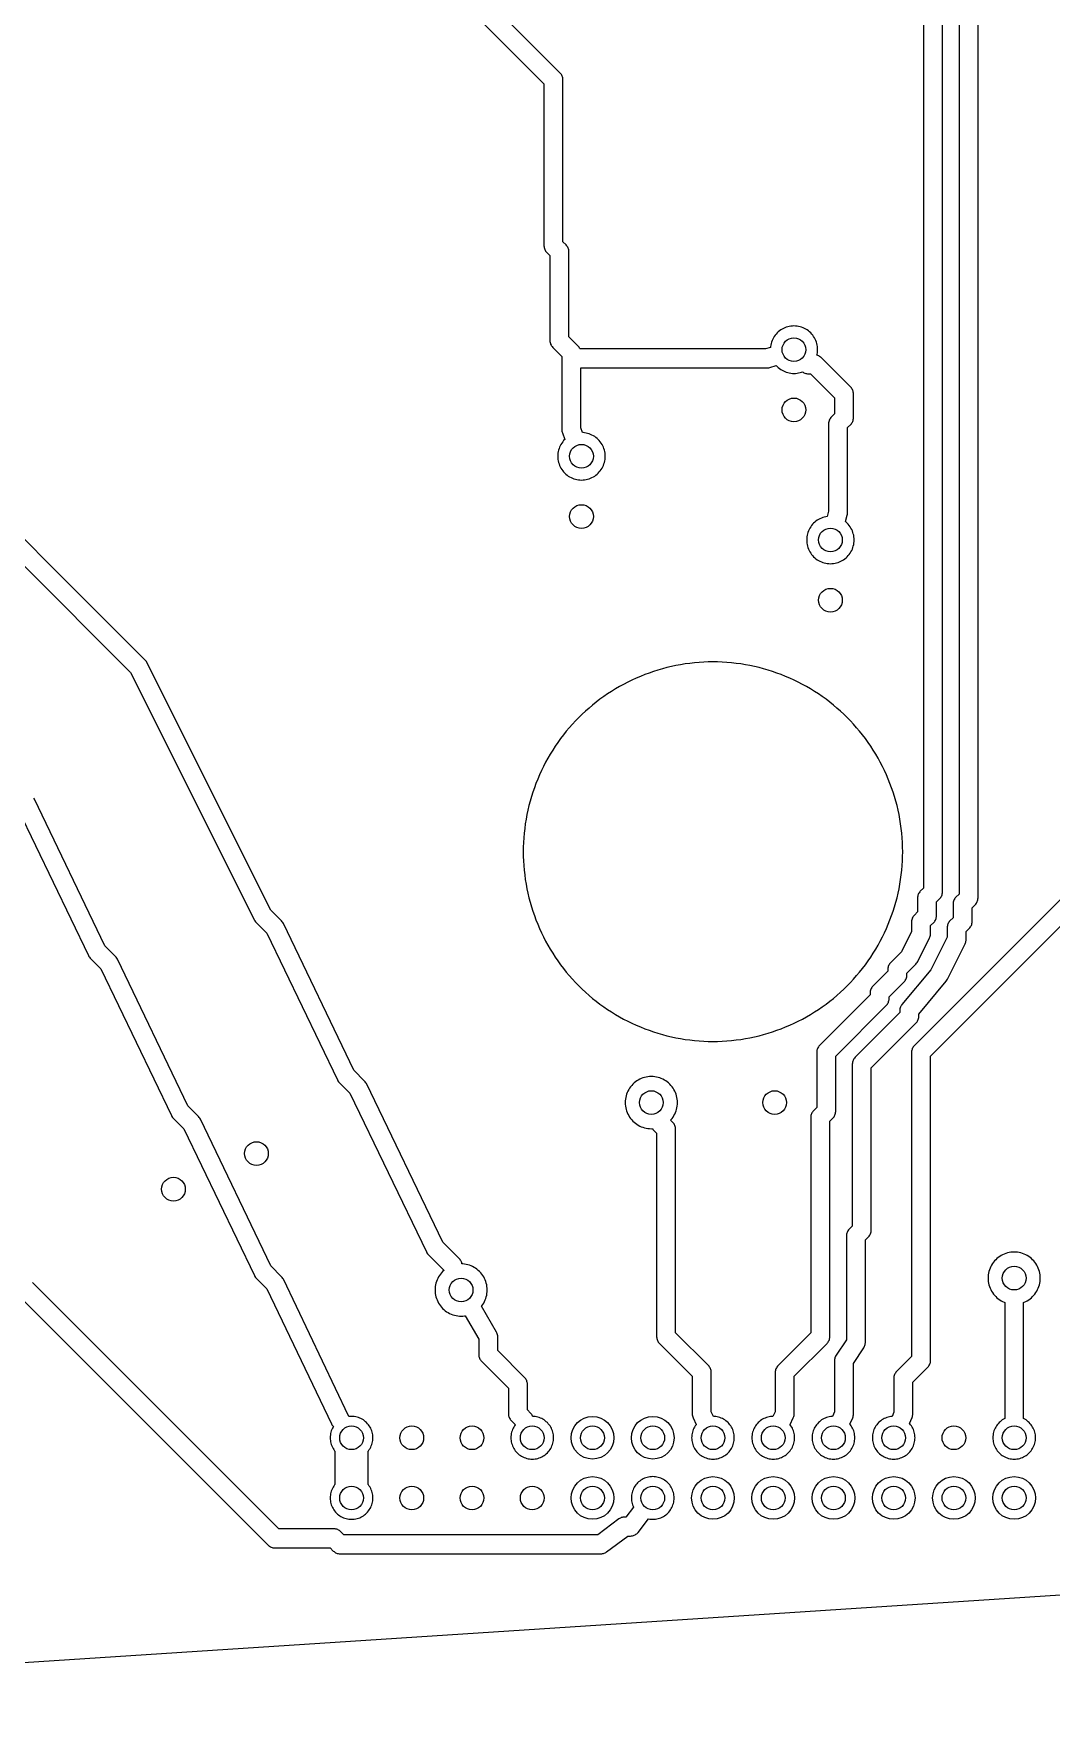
# Model space of a CAD drawing. Header units: millimetres. Extents: x 5 to 148, y 5 to 125.
# Drawn here: x 47.9 to 90.8, y 5 to 76.4 of the extents above; entities that cross this region are included whole.
import ezdxf

# ---------------------------------------------------------------- set-up
doc = ezdxf.new("R2010")
doc.units = ezdxf.units.MM
for name, color, linetype in [('1_ISOLATE_0.4mm_PROFILE_OUTSIDE_0.12deep', 1, 'Continuous'), ('2_DRILL_1.0mm', 3, 'Continuous'), ('4_CUTOUTS_PROFILE_INSIDE_THRU', 4, 'Continuous'), ('5_OUTLINE_PROFILE_OUTSIDE_THRU', 2, 'Continuous')]:
    doc.layers.add(name, color=color, linetype=linetype)

msp = doc.modelspace()

# ---------------------------------------------------------------- linework, layer by layer
at = {"layer": '1_ISOLATE_0.4mm_PROFILE_OUTSIDE_0.12deep'}
for points in [[(61.2672, 82.4672), (69.4, 74.3343), (69.4, 67.5), (69.4019, 67.4608), (69.4077, 67.422), (69.4172, 67.3839), (69.4304, 67.3469), (69.4472, 67.3114), (69.4674, 67.2778), (69.4908, 67.2462), (69.5172, 67.2172), (69.65, 67.0843), (69.65, 63.5), (69.6519, 63.4608), (69.6577, 63.422), (69.6672, 63.3839), (69.6804, 63.3469), (69.6972, 63.3114), (69.7174, 63.2778), (69.7408, 63.2462), (69.7672, 63.2172), (70.15, 62.8343), (70.15, 59.75), (70.1517, 59.7135), (70.1567, 59.6773), (70.1649, 59.6417), (70.1764, 59.607), (70.2799, 59.3367), (70.2739, 59.3311), (70.2292, 59.2833), (70.1876, 59.2328), (70.1495, 59.1796), (70.115, 59.124), (70.0841, 59.0663), (70.0571, 59.0067), (70.0341, 58.9454), (70.0151, 58.8828), (70.0002, 58.8191), (69.9896, 58.7545), (69.9831, 58.6894), (69.981, 58.624), (69.9831, 58.5586), (69.9896, 58.4935), (70.0002, 58.4289), (70.0151, 58.3652), (70.0341, 58.3026), (70.0571, 58.2413), (70.0841, 58.1817), (70.115, 58.124), (70.1495, 58.0684), (70.1876, 58.0152), (70.2292, 57.9647), (70.2739, 57.9169), (70.3217, 57.8722), (70.3722, 57.8306), (70.4254, 57.7925), (70.481, 57.758), (70.5387, 57.7271), (70.5983, 57.7001), (70.6596, 57.6771), (70.7222, 57.6581), (70.7859, 57.6432), (70.8505, 57.6326), (70.9156, 57.6261), (70.981, 57.624), (71.0464, 57.6261), (71.1115, 57.6326), (71.1761, 57.6432), (71.2398, 57.6581), (71.3024, 57.6771), (71.3637, 57.7001), (71.4233, 57.7271), (71.481, 57.758), (71.5366, 57.7925), (71.5898, 57.8306), (71.6403, 57.8722), (71.6881, 57.9169), (71.7328, 57.9647), (71.7744, 58.0152), (71.8125, 58.0684), (71.847, 58.124), (71.8779, 58.1817), (71.9049, 58.2413), (71.9279, 58.3026), (71.9469, 58.3652), (71.9618, 58.4289), (71.9724, 58.4935), (71.9789, 58.5586), (71.981, 58.624), (71.9789, 58.6894), (71.9724, 58.7545), (71.9618, 58.8191), (71.9469, 58.8828), (71.9279, 58.9454), (71.9049, 59.0067), (71.8779, 59.0663), (71.847, 59.124), (71.8125, 59.1796), (71.7744, 59.2328), (71.7328, 59.2833), (71.6881, 59.3311), (71.6403, 59.3758), (71.5898, 59.4174), (71.5366, 59.4555), (71.481, 59.49), (71.4233, 59.5209), (71.3637, 59.5479), (71.3024, 59.5709), (71.2398, 59.5899), (71.1761, 59.6048), (71.1115, 59.6154), (71.0464, 59.6219), (71.0271, 59.6225), (70.95, 59.8239), (70.95, 62.35), (78.8, 62.35), (78.8416, 62.3522), (78.8827, 62.3586), (78.923, 62.3694), (79.19, 62.4556), (79.2319, 62.4109), (79.2797, 62.3662), (79.3302, 62.3246), (79.3834, 62.2865), (79.439, 62.252), (79.4967, 62.2211), (79.5563, 62.1941), (79.6176, 62.1711), (79.6802, 62.1521), (79.7439, 62.1372), (79.8085, 62.1266), (79.8736, 62.1201), (79.939, 62.118), (80.0044, 62.1201), (80.0695, 62.1266), (80.1341, 62.1372), (80.1978, 62.1521), (80.2604, 62.1711), (80.3018, 62.1866), (80.3278, 62.1674), (80.3614, 62.1472), (80.3969, 62.1304), (80.4339, 62.1172), (80.472, 62.1077), (80.5108, 62.1019), (80.55, 62.1), (80.6343, 62.1), (81.65, 61.0843), (81.65, 60.4157), (81.5172, 60.2828), (81.4908, 60.2538), (81.4674, 60.2222), (81.4472, 60.1886), (81.4304, 60.1531), (81.4172, 60.1161), (81.4077, 60.078), (81.4019, 60.0392), (81.4, 60), (81.4, 56.3049), (81.3388, 56.0862), (81.2819, 56.0768), (81.2182, 56.0619), (81.1556, 56.0429), (81.0943, 56.0199), (81.0347, 55.9929), (80.977, 55.962), (80.9214, 55.9275), (80.8682, 55.8894), (80.8177, 55.8478), (80.7699, 55.8031), (80.7252, 55.7553), (80.6836, 55.7048), (80.6455, 55.6516), (80.611, 55.596), (80.5801, 55.5383), (80.5531, 55.4787), (80.5301, 55.4174), (80.5111, 55.3548), (80.4962, 55.2911), (80.4856, 55.2265), (80.4791, 55.1614), (80.477, 55.096), (80.4791, 55.0306), (80.4856, 54.9655), (80.4962, 54.9009), (80.5111, 54.8372), (80.5301, 54.7746), (80.5531, 54.7133), (80.5801, 54.6537), (80.611, 54.596), (80.6455, 54.5404), (80.6836, 54.4872), (80.7252, 54.4367), (80.7699, 54.3889), (80.8177, 54.3442), (80.8682, 54.3026), (80.9214, 54.2645), (80.977, 54.23), (81.0347, 54.1991), (81.0943, 54.1721), (81.1556, 54.1491), (81.2182, 54.1301), (81.2819, 54.1152), (81.3465, 54.1046), (81.4116, 54.0981), (81.477, 54.096), (81.5424, 54.0981), (81.6075, 54.1046), (81.6721, 54.1152), (81.7358, 54.1301), (81.7984, 54.1491), (81.8597, 54.1721), (81.9193, 54.1991), (81.977, 54.23), (82.0326, 54.2645), (82.0858, 54.3026), (82.1363, 54.3442), (82.1841, 54.3889), (82.2288, 54.4367), (82.2704, 54.4872), (82.3085, 54.5404), (82.343, 54.596), (82.3739, 54.6537), (82.4009, 54.7133), (82.4239, 54.7746), (82.4429, 54.8372), (82.4578, 54.9009), (82.4684, 54.9655), (82.4749, 55.0306), (82.477, 55.096), (82.4749, 55.1614), (82.4684, 55.2265), (82.4578, 55.2911), (82.4429, 55.3548), (82.4239, 55.4174), (82.4009, 55.4787), (82.3739, 55.5383), (82.343, 55.596), (82.3085, 55.6516), (82.2704, 55.7048), (82.2288, 55.7553), (82.1841, 55.8031), (82.1363, 55.8478), (82.1091, 55.8702), (82.1852, 56.1422), (82.1934, 56.1776), (82.1983, 56.2137), (82.2, 56.25), (82.2, 59.8343), (82.3328, 59.9672), (82.3592, 59.9962), (82.3826, 60.0278), (82.4028, 60.0614), (82.4196, 60.0969), (82.4328, 60.1339), (82.4423, 60.172), (82.4481, 60.2108), (82.45, 60.25), (82.45, 61.25), (82.4481, 61.2892), (82.4423, 61.328), (82.4328, 61.3661), (82.4196, 61.4031), (82.4028, 61.4386), (82.3826, 61.4722), (82.3592, 61.5038), (82.3328, 61.5328), (81.0828, 62.7828), (81.0538, 62.8092), (81.0222, 62.8326), (80.9886, 62.8528), (80.9531, 62.8696), (80.9161, 62.8828), (80.9107, 62.8841), (80.9198, 62.9229), (80.9304, 62.9875), (80.9369, 63.0526), (80.939, 63.118), (80.9369, 63.1834), (80.9304, 63.2485), (80.9198, 63.3131), (80.9049, 63.3768), (80.8859, 63.4394), (80.8629, 63.5007), (80.8359, 63.5603), (80.805, 63.618), (80.7705, 63.6736), (80.7324, 63.7268), (80.6908, 63.7773), (80.6461, 63.8251), (80.5983, 63.8698), (80.5478, 63.9114), (80.4946, 63.9495), (80.439, 63.984), (80.3813, 64.0149), (80.3217, 64.0419), (80.2604, 64.0649), (80.1978, 64.0839), (80.1341, 64.0988), (80.0695, 64.1094), (80.0044, 64.1159), (79.939, 64.118), (79.8736, 64.1159), (79.8085, 64.1094), (79.7439, 64.0988), (79.6802, 64.0839), (79.6176, 64.0649), (79.5563, 64.0419), (79.4967, 64.0149), (79.439, 63.984), (79.3834, 63.9495), (79.3302, 63.9114), (79.2797, 63.8698), (79.2319, 63.8251), (79.1872, 63.7773), (79.1456, 63.7268), (79.1075, 63.6736), (79.073, 63.618), (79.0421, 63.5603), (79.0151, 63.5007), (78.9921, 63.4394), (78.9731, 63.3768), (78.9582, 63.3131), (78.9476, 63.2485), (78.9445, 63.217), (78.737, 63.15), (70.9207, 63.15), (70.9196, 63.1531), (70.9028, 63.1886), (70.8826, 63.2222), (70.8592, 63.2538), (70.8328, 63.2828), (70.45, 63.6657), (70.45, 67.25), (70.4481, 67.2892), (70.4423, 67.328), (70.4328, 67.3661), (70.4196, 67.4031), (70.4028, 67.4386), (70.3826, 67.4722), (70.3592, 67.5038), (70.3328, 67.5328), (70.2, 67.6657), (70.2, 74.5), (70.1981, 74.5392), (70.1923, 74.578), (70.1828, 74.6161), (70.1696, 74.6531), (70.1528, 74.6886), (70.1326, 74.7222), (70.1092, 74.7538), (70.0828, 74.7828), (61.8787, 82.9869)], [(85.4, 78.25), (85.4, 40.4157), (85.2672, 40.2828), (85.2408, 40.2538), (85.2174, 40.2222), (85.1972, 40.1886), (85.1804, 40.1531), (85.1672, 40.1161), (85.1577, 40.078), (85.1519, 40.0392), (85.15, 40), (85.15, 39.4157), (85.0172, 39.2828), (84.9908, 39.2538), (84.9674, 39.2222), (84.9472, 39.1886), (84.9304, 39.1531), (84.9172, 39.1161), (84.9077, 39.078), (84.9019, 39.0392), (84.9, 39), (84.9, 38.5944), (84.4713, 37.7369), (84.0172, 37.2828), (83.9908, 37.2538), (83.9674, 37.2222), (83.9472, 37.1886), (83.9304, 37.1531), (83.9172, 37.1161), (83.9077, 37.078), (83.9019, 37.0392), (83.9, 37), (83.9, 36.9157), (83.2672, 36.2828), (83.2408, 36.2538), (83.2174, 36.2222), (83.1972, 36.1886), (83.1804, 36.1531), (83.1672, 36.1161), (83.1577, 36.078), (83.1519, 36.0392), (83.15, 36), (83.15, 35.9157), (81.0172, 33.7828), (80.9908, 33.7538), (80.9674, 33.7222), (80.9472, 33.6886), (80.9304, 33.6531), (80.9172, 33.6161), (80.9077, 33.578), (80.9019, 33.5392), (80.9, 33.5), (80.9, 31.1657), (80.7672, 31.0328), (80.7408, 31.0038), (80.7174, 30.9722), (80.6972, 30.9386), (80.6804, 30.9031), (80.6672, 30.8661), (80.6577, 30.828), (80.6519, 30.7892), (80.65, 30.75), (80.65, 21.6657), (79.2672, 20.2828), (79.2408, 20.2538), (79.2174, 20.2222), (79.1972, 20.1886), (79.1804, 20.1531), (79.1672, 20.1161), (79.1577, 20.078), (79.1519, 20.0392), (79.15, 20), (79.15, 18.3413), (79.0543, 18.1427), (79.0061, 18.1411), (78.9475, 18.1353), (78.8894, 18.1257), (78.8321, 18.1123), (78.7757, 18.0952), (78.7206, 18.0745), (78.6669, 18.0502), (78.615, 18.0224), (78.565, 17.9913), (78.5171, 17.957), (78.4716, 17.9197), (78.4286, 17.8794), (78.3883, 17.8364), (78.351, 17.7909), (78.3167, 17.743), (78.2856, 17.693), (78.2578, 17.6411), (78.2335, 17.5874), (78.2128, 17.5323), (78.1957, 17.4759), (78.1823, 17.4186), (78.1727, 17.3605), (78.1669, 17.3019), (78.165, 17.243), (78.1669, 17.1841), (78.1727, 17.1255), (78.1823, 17.0674), (78.1957, 17.0101), (78.2128, 16.9537), (78.2335, 16.8986), (78.2578, 16.8449), (78.2856, 16.793), (78.3167, 16.743), (78.351, 16.6951), (78.3883, 16.6496), (78.4286, 16.6066), (78.4716, 16.5663), (78.5171, 16.529), (78.565, 16.4947), (78.615, 16.4636), (78.6669, 16.4358), (78.7206, 16.4115), (78.7757, 16.3908), (78.8321, 16.3737), (78.8894, 16.3603), (78.9475, 16.3507), (79.0061, 16.3449), (79.065, 16.343), (79.1239, 16.3449), (79.1825, 16.3507), (79.2406, 16.3603), (79.2979, 16.3737), (79.3543, 16.3908), (79.4094, 16.4115), (79.4631, 16.4358), (79.515, 16.4636), (79.565, 16.4947), (79.6129, 16.529), (79.6584, 16.5663), (79.7014, 16.6066), (79.7417, 16.6496), (79.779, 16.6951), (79.8133, 16.743), (79.8444, 16.793), (79.8722, 16.8449), (79.8965, 16.8986), (79.9172, 16.9537), (79.9343, 17.0101), (79.9477, 17.0674), (79.9573, 17.1255), (79.9631, 17.1841), (79.965, 17.243), (79.9631, 17.3019), (79.9573, 17.3605), (79.9477, 17.4186), (79.9343, 17.4759), (79.9172, 17.5323), (79.8965, 17.5874), (79.8722, 17.6411), (79.8444, 17.693), (79.8133, 17.743), (79.779, 17.7909), (79.7751, 17.7956), (79.9104, 18.0764), (79.9245, 18.1094), (79.9356, 18.1436), (79.9436, 18.1786), (79.9484, 18.2141), (79.95, 18.25), (79.95, 19.8343), (81.3328, 21.2172), (81.3592, 21.2462), (81.3826, 21.2778), (81.4028, 21.3114), (81.4196, 21.3469), (81.4328, 21.3839), (81.4423, 21.422), (81.4481, 21.4608), (81.45, 21.5), (81.45, 30.5843), (81.5828, 30.7172), (81.6092, 30.7462), (81.6326, 30.7778), (81.6528, 30.8114), (81.6696, 30.8469), (81.6828, 30.8839), (81.6923, 30.922), (81.6981, 30.9608), (81.7, 31), (81.7, 33.3343), (83.8328, 35.4672), (83.8592, 35.4962), (83.8826, 35.5278), (83.9028, 35.5614), (83.9196, 35.5969), (83.9328, 35.6339), (83.9423, 35.672), (83.9481, 35.7108), (83.95, 35.75), (83.95, 35.8343), (84.5828, 36.4672), (84.6092, 36.4962), (84.6326, 36.5278), (84.6528, 36.5614), (84.6696, 36.5969), (84.6828, 36.6339), (84.6923, 36.672), (84.6981, 36.7108), (84.7, 36.75), (84.7, 36.8343), (85.0828, 37.2172), (85.1115, 37.2491), (85.1366, 37.2838), (85.1578, 37.3211), (85.6578, 38.3211), (85.6728, 38.355), (85.6846, 38.3902), (85.6931, 38.4262), (85.6983, 38.463), (85.7, 38.5), (85.7, 38.8343), (85.8328, 38.9672), (85.8592, 38.9962), (85.8826, 39.0278), (85.9028, 39.0614), (85.9196, 39.0969), (85.9328, 39.1339), (85.9423, 39.172), (85.9481, 39.2108), (85.95, 39.25), (85.95, 39.8343), (86.0828, 39.9672), (86.1092, 39.9962), (86.1326, 40.0278), (86.1528, 40.0614), (86.1696, 40.0969), (86.1828, 40.1339), (86.1923, 40.172), (86.1981, 40.2108), (86.2, 40.25), (86.2, 78.0843)], [(86.9, 77.75), (86.9, 40.1657), (86.7672, 40.0328), (86.7408, 40.0038), (86.7174, 39.9722), (86.6972, 39.9386), (86.6804, 39.9031), (86.6672, 39.8661), (86.6577, 39.828), (86.6519, 39.7892), (86.65, 39.75), (86.65, 39.1657), (86.5172, 39.0328), (86.4908, 39.0038), (86.4674, 38.9722), (86.4472, 38.9386), (86.4304, 38.9031), (86.4172, 38.8661), (86.4077, 38.828), (86.4019, 38.7892), (86.4, 38.75), (86.4, 38.3444), (85.713, 36.9704), (84.4927, 35.5061), (84.4689, 35.4744), (84.4482, 35.4404), (84.4311, 35.4047), (84.4176, 35.3673), (84.4079, 35.3289), (84.402, 35.2896), (84.4, 35.25), (84.4, 35.1657), (82.5172, 33.2828), (82.4908, 33.2538), (82.4674, 33.2222), (82.4472, 33.1886), (82.4304, 33.1531), (82.4172, 33.1161), (82.4077, 33.078), (82.4019, 33.0392), (82.4, 33), (82.4, 26.1657), (82.2672, 26.0328), (82.2408, 26.0038), (82.2174, 25.9722), (82.1972, 25.9386), (82.1804, 25.9031), (82.1672, 25.8661), (82.1577, 25.828), (82.1519, 25.7892), (82.15, 25.75), (82.15, 21.3711), (81.7172, 20.7219), (81.6971, 20.6883), (81.6803, 20.6528), (81.6672, 20.6159), (81.6577, 20.5779), (81.6519, 20.5391), (81.65, 20.5), (81.65, 18.3344), (81.5648, 18.1417), (81.5461, 18.1411), (81.4875, 18.1353), (81.4294, 18.1257), (81.3721, 18.1123), (81.3157, 18.0952), (81.2606, 18.0745), (81.2069, 18.0502), (81.155, 18.0224), (81.105, 17.9913), (81.0571, 17.957), (81.0116, 17.9197), (80.9686, 17.8794), (80.9283, 17.8364), (80.891, 17.7909), (80.8567, 17.743), (80.8256, 17.693), (80.7978, 17.6411), (80.7735, 17.5874), (80.7528, 17.5323), (80.7357, 17.4759), (80.7223, 17.4186), (80.7127, 17.3605), (80.7069, 17.3019), (80.705, 17.243), (80.7069, 17.1841), (80.7127, 17.1255), (80.7223, 17.0674), (80.7357, 17.0101), (80.7528, 16.9537), (80.7735, 16.8986), (80.7978, 16.8449), (80.8256, 16.793), (80.8567, 16.743), (80.891, 16.6951), (80.9283, 16.6496), (80.9686, 16.6066), (81.0116, 16.5663), (81.0571, 16.529), (81.105, 16.4947), (81.155, 16.4636), (81.2069, 16.4358), (81.2606, 16.4115), (81.3157, 16.3908), (81.3721, 16.3737), (81.4294, 16.3603), (81.4875, 16.3507), (81.5461, 16.3449), (81.605, 16.343), (81.6639, 16.3449), (81.7225, 16.3507), (81.7806, 16.3603), (81.8379, 16.3737), (81.8943, 16.3908), (81.9494, 16.4115), (82.0031, 16.4358), (82.055, 16.4636), (82.105, 16.4947), (82.1529, 16.529), (82.1984, 16.5663), (82.2414, 16.6066), (82.2817, 16.6496), (82.319, 16.6951), (82.3533, 16.743), (82.3844, 16.793), (82.4122, 16.8449), (82.4365, 16.8986), (82.4572, 16.9537), (82.4743, 17.0101), (82.4877, 17.0674), (82.4973, 17.1255), (82.5031, 17.1841), (82.505, 17.243), (82.5031, 17.3019), (82.4973, 17.3605), (82.4877, 17.4186), (82.4743, 17.4759), (82.4572, 17.5323), (82.4365, 17.5874), (82.4122, 17.6411), (82.3844, 17.693), (82.3533, 17.743), (82.319, 17.7909), (82.2965, 17.8183), (82.4159, 18.0883), (82.4307, 18.1272), (82.4414, 18.1674), (82.4478, 18.2085), (82.45, 18.25), (82.45, 20.3789), (82.8828, 21.0281), (82.9029, 21.0617), (82.9197, 21.0972), (82.9328, 21.1341), (82.9423, 21.1721), (82.9481, 21.2109), (82.95, 21.25), (82.95, 25.5843), (83.0828, 25.7172), (83.1092, 25.7462), (83.1326, 25.7778), (83.1528, 25.8114), (83.1696, 25.8469), (83.1828, 25.8839), (83.1923, 25.922), (83.1981, 25.9608), (83.2, 26), (83.2, 32.8343), (85.0828, 34.7172), (85.1092, 34.7462), (85.1326, 34.7778), (85.1528, 34.8114), (85.1696, 34.8469), (85.1828, 34.8839), (85.1923, 34.922), (85.1981, 34.9608), (85.2, 35), (85.2, 35.1052), (86.3573, 36.4939), (86.3848, 36.5311), (86.4078, 36.5711), (87.1578, 38.0711), (87.1728, 38.105), (87.1846, 38.1402), (87.1931, 38.1762), (87.1983, 38.213), (87.2, 38.25), (87.2, 38.5843), (87.3328, 38.7172), (87.3592, 38.7462), (87.3826, 38.7778), (87.4028, 38.8114), (87.4196, 38.8469), (87.4328, 38.8839), (87.4423, 38.922), (87.4481, 38.9608), (87.45, 39), (87.45, 39.5843), (87.5828, 39.7172), (87.6092, 39.7462), (87.6326, 39.7778), (87.6528, 39.8114), (87.6696, 39.8469), (87.6828, 39.8839), (87.6923, 39.922), (87.6981, 39.9608), (87.7, 40), (87.7, 77.6167)], [(42.7672, 58.7172), (51.9713, 49.5131), (57.1922, 39.0711), (57.2134, 39.0338), (57.2385, 38.9991), (57.2672, 38.9672), (57.7189, 38.5154), (60.6894, 32.3269), (60.7111, 32.2875), (60.7372, 32.2507), (60.7672, 32.2172), (61.2191, 31.7652), (64.4396, 25.0765), (64.4613, 25.0372), (64.4873, 25.0006), (64.5172, 24.9672), (65.1822, 24.3021), (65.1797, 24.3), (65.1272, 24.2508), (65.078, 24.1983), (65.0323, 24.1426), (64.9904, 24.0841), (64.9524, 24.023), (64.9184, 23.9595), (64.8887, 23.894), (64.8634, 23.8266), (64.8425, 23.7577), (64.8261, 23.6876), (64.8144, 23.6166), (64.8074, 23.5449), (64.805, 23.473), (64.8074, 23.4011), (64.8144, 23.3294), (64.8261, 23.2584), (64.8425, 23.1883), (64.8634, 23.1194), (64.8887, 23.052), (64.9184, 22.9865), (64.9524, 22.923), (64.9904, 22.8619), (65.0323, 22.8034), (65.078, 22.7477), (65.1272, 22.6952), (65.1797, 22.646), (65.2354, 22.6003), (65.2939, 22.5584), (65.355, 22.5204), (65.4185, 22.4864), (65.484, 22.4567), (65.5514, 22.4314), (65.6203, 22.4105), (65.6904, 22.3941), (65.7614, 22.3824), (65.8331, 22.3754), (65.905, 22.373), (65.9769, 22.3754), (66.0486, 22.3824), (66.0731, 22.3865), (66.65, 21.3923), (66.65, 20.75), (66.6519, 20.7108), (66.6577, 20.672), (66.6672, 20.6339), (66.6804, 20.5969), (66.6972, 20.5614), (66.7174, 20.5278), (66.7408, 20.4962), (66.7672, 20.4672), (67.9, 19.3343), (67.9, 18.25), (67.9019, 18.2108), (67.9077, 18.172), (67.9172, 18.1339), (67.9304, 18.0969), (67.9472, 18.0614), (67.9674, 18.0278), (67.9908, 17.9962), (68.0172, 17.9672), (68.1921, 17.7922), (68.191, 17.7909), (68.1567, 17.743), (68.1256, 17.693), (68.0978, 17.6411), (68.0735, 17.5874), (68.0528, 17.5323), (68.0357, 17.4759), (68.0223, 17.4186), (68.0127, 17.3605), (68.0069, 17.3019), (68.005, 17.243), (68.0069, 17.1841), (68.0127, 17.1255), (68.0223, 17.0674), (68.0357, 17.0101), (68.0528, 16.9537), (68.0735, 16.8986), (68.0978, 16.8449), (68.1256, 16.793), (68.1567, 16.743), (68.191, 16.6951), (68.2283, 16.6496), (68.2686, 16.6066), (68.3116, 16.5663), (68.3571, 16.529), (68.405, 16.4947), (68.455, 16.4636), (68.5069, 16.4358), (68.5606, 16.4115), (68.6157, 16.3908), (68.6721, 16.3737), (68.7294, 16.3603), (68.7875, 16.3507), (68.8461, 16.3449), (68.905, 16.343), (68.9639, 16.3449), (69.0225, 16.3507), (69.0806, 16.3603), (69.1379, 16.3737), (69.1943, 16.3908), (69.2494, 16.4115), (69.3031, 16.4358), (69.355, 16.4636), (69.405, 16.4947), (69.4529, 16.529), (69.4984, 16.5663), (69.5414, 16.6066), (69.5817, 16.6496), (69.619, 16.6951), (69.6533, 16.743), (69.6844, 16.793), (69.7122, 16.8449), (69.7365, 16.8986), (69.7572, 16.9537), (69.7743, 17.0101), (69.7877, 17.0674), (69.7973, 17.1255), (69.8031, 17.1841), (69.805, 17.243), (69.8031, 17.3019), (69.7973, 17.3605), (69.7877, 17.4186), (69.7743, 17.4759), (69.7572, 17.5323), (69.7365, 17.5874), (69.7122, 17.6411), (69.6844, 17.693), (69.6533, 17.743), (69.619, 17.7909), (69.5817, 17.8364), (69.5414, 17.8794), (69.4984, 17.9197), (69.4529, 17.957), (69.405, 17.9913), (69.355, 18.0224), (69.3031, 18.0502), (69.2494, 18.0745), (69.1943, 18.0952), (69.1379, 18.1123), (69.0806, 18.1257), (69.0225, 18.1353), (68.9639, 18.1411), (68.9234, 18.1424), (68.9196, 18.1531), (68.9028, 18.1886), (68.8826, 18.2222), (68.8592, 18.2538), (68.8328, 18.2828), (68.7, 18.4157), (68.7, 19.5), (68.6981, 19.5392), (68.6923, 19.578), (68.6828, 19.6161), (68.6696, 19.6531), (68.6528, 19.6886), (68.6326, 19.7222), (68.6092, 19.7538), (68.5828, 19.7828), (67.45, 20.9157), (67.45, 21.5), (67.4478, 21.542), (67.4412, 21.5835), (67.4303, 21.6241), (67.4151, 21.6633), (67.396, 21.7008), (66.765, 22.7879), (66.7777, 22.8034), (66.8196, 22.8619), (66.8576, 22.923), (66.8916, 22.9865), (66.9213, 23.052), (66.9466, 23.1194), (66.9675, 23.1883), (66.9839, 23.2584), (66.9956, 23.3294), (67.0026, 23.4011), (67.005, 23.473), (67.0026, 23.5449), (66.9956, 23.6166), (66.9839, 23.6876), (66.9675, 23.7577), (66.9466, 23.8266), (66.9213, 23.894), (66.8916, 23.9595), (66.8576, 24.023), (66.8196, 24.0841), (66.7777, 24.1426), (66.732, 24.1983), (66.6828, 24.2508), (66.6303, 24.3), (66.5746, 24.3457), (66.5161, 24.3876), (66.455, 24.4256), (66.3915, 24.4596), (66.326, 24.4893), (66.2586, 24.5146), (66.1897, 24.5355), (66.1196, 24.5519), (66.0486, 24.5636), (65.9769, 24.5706), (65.9432, 24.5717), (65.9423, 24.578), (65.9328, 24.6161), (65.9196, 24.6531), (65.9028, 24.6886), (65.8826, 24.7222), (65.8592, 24.7538), (65.8328, 24.7828), (65.1309, 25.4848), (61.9104, 32.1735), (61.8887, 32.2128), (61.8627, 32.2494), (61.8328, 32.2828), (61.3811, 32.7346), (58.4106, 38.9231), (58.3889, 38.9625), (58.3628, 38.9993), (58.3328, 39.0328), (57.8787, 39.4869), (52.6578, 49.9289), (52.6366, 49.9662), (52.6115, 50.0009), (52.5828, 50.0328), (43.45, 59.1657)], [(96.15, 44.9157), (85.0172, 33.7828), (84.9908, 33.7538), (84.9674, 33.7222), (84.9472, 33.6886), (84.9304, 33.6531), (84.9172, 33.6161), (84.9077, 33.578), (84.9019, 33.5392), (84.9, 33.5), (84.9, 20.6657), (84.2672, 20.0328), (84.2408, 20.0038), (84.2174, 19.9722), (84.1972, 19.9386), (84.1804, 19.9031), (84.1672, 19.8661), (84.1577, 19.828), (84.1519, 19.7892), (84.15, 19.75), (84.15, 18.3274), (84.0746, 18.1399), (84.0275, 18.1353), (83.9694, 18.1257), (83.9121, 18.1123), (83.8557, 18.0952), (83.8006, 18.0745), (83.7469, 18.0502), (83.695, 18.0224), (83.645, 17.9913), (83.5971, 17.957), (83.5516, 17.9197), (83.5086, 17.8794), (83.4683, 17.8364), (83.431, 17.7909), (83.3967, 17.743), (83.3656, 17.693), (83.3378, 17.6411), (83.3135, 17.5874), (83.2928, 17.5323), (83.2757, 17.4759), (83.2623, 17.4186), (83.2527, 17.3605), (83.2469, 17.3019), (83.245, 17.243), (83.2469, 17.1841), (83.2527, 17.1255), (83.2623, 17.0674), (83.2757, 17.0101), (83.2928, 16.9537), (83.3135, 16.8986), (83.3378, 16.8449), (83.3656, 16.793), (83.3967, 16.743), (83.431, 16.6951), (83.4683, 16.6496), (83.5086, 16.6066), (83.5516, 16.5663), (83.5971, 16.529), (83.645, 16.4947), (83.695, 16.4636), (83.7469, 16.4358), (83.8006, 16.4115), (83.8557, 16.3908), (83.9121, 16.3737), (83.9694, 16.3603), (84.0275, 16.3507), (84.0861, 16.3449), (84.145, 16.343), (84.2039, 16.3449), (84.2625, 16.3507), (84.3206, 16.3603), (84.3779, 16.3737), (84.4343, 16.3908), (84.4894, 16.4115), (84.5431, 16.4358), (84.595, 16.4636), (84.645, 16.4947), (84.6929, 16.529), (84.7384, 16.5663), (84.7814, 16.6066), (84.8217, 16.6496), (84.859, 16.6951), (84.8933, 16.743), (84.9244, 16.793), (84.9522, 16.8449), (84.9765, 16.8986), (84.9972, 16.9537), (85.0143, 17.0101), (85.0277, 17.0674), (85.0373, 17.1255), (85.0431, 17.1841), (85.045, 17.243), (85.0431, 17.3019), (85.0373, 17.3605), (85.0277, 17.4186), (85.0143, 17.4759), (84.9972, 17.5323), (84.9765, 17.5874), (84.9522, 17.6411), (84.9244, 17.693), (84.8933, 17.743), (84.859, 17.7909), (84.8217, 17.8364), (84.8169, 17.8415), (84.9211, 18.1007), (84.9337, 18.1368), (84.9427, 18.174), (84.9482, 18.2118), (84.95, 18.25), (84.95, 19.5843), (85.5828, 20.2172), (85.6092, 20.2462), (85.6326, 20.2778), (85.6528, 20.3114), (85.6696, 20.3469), (85.6828, 20.3839), (85.6923, 20.422), (85.6981, 20.4608), (85.7, 20.5), (85.7, 33.3343), (96.8328, 44.4672)], [(47.2189, 43.7654), (50.1894, 37.5769), (50.2111, 37.5375), (50.2372, 37.5007), (50.2672, 37.4672), (50.7189, 37.0154), (53.6894, 30.8269), (53.7111, 30.7875), (53.7372, 30.7507), (53.7672, 30.7172), (54.2189, 30.2654), (57.1894, 24.0769), (57.2111, 24.0375), (57.2372, 24.0007), (57.2672, 23.9672), (57.7187, 23.5156), (60.4391, 17.8274), (60.4578, 17.7929), (60.4797, 17.7603), (60.5048, 17.7301), (60.5195, 17.7155), (60.5056, 17.693), (60.4778, 17.6411), (60.4535, 17.5874), (60.4328, 17.5323), (60.4157, 17.4759), (60.4023, 17.4186), (60.3927, 17.3605), (60.3869, 17.3019), (60.385, 17.243), (60.3869, 17.1841), (60.3927, 17.1255), (60.4023, 17.0674), (60.4157, 17.0101), (60.4328, 16.9537), (60.4535, 16.8986), (60.4778, 16.8449), (60.5056, 16.793), (60.5367, 16.743), (60.571, 16.6951), (60.585, 16.678), (60.585, 15.268), (60.571, 15.2509), (60.5367, 15.203), (60.5056, 15.153), (60.4778, 15.1011), (60.4535, 15.0474), (60.4328, 14.9923), (60.4157, 14.9359), (60.4023, 14.8786), (60.3927, 14.8205), (60.3869, 14.7619), (60.385, 14.703), (60.3869, 14.6441), (60.3927, 14.5855), (60.4023, 14.5274), (60.4157, 14.4701), (60.4328, 14.4137), (60.4535, 14.3586), (60.4778, 14.3049), (60.5056, 14.253), (60.5367, 14.203), (60.571, 14.1551), (60.6083, 14.1096), (60.6486, 14.0666), (60.6916, 14.0263), (60.7371, 13.989), (60.785, 13.9547), (60.835, 13.9236), (60.8869, 13.8958), (60.9406, 13.8715), (60.9957, 13.8508), (61.0521, 13.8337), (61.1094, 13.8203), (61.1675, 13.8107), (61.2261, 13.8049), (61.285, 13.803), (61.3439, 13.8049), (61.4025, 13.8107), (61.4606, 13.8203), (61.5179, 13.8337), (61.5743, 13.8508), (61.6294, 13.8715), (61.6831, 13.8958), (61.735, 13.9236), (61.785, 13.9547), (61.8329, 13.989), (61.8784, 14.0263), (61.9214, 14.0666), (61.9617, 14.1096), (61.999, 14.1551), (62.0333, 14.203), (62.0644, 14.253), (62.0922, 14.3049), (62.1165, 14.3586), (62.1372, 14.4137), (62.1543, 14.4701), (62.1677, 14.5274), (62.1773, 14.5855), (62.1831, 14.6441), (62.185, 14.703), (62.1831, 14.7619), (62.1773, 14.8205), (62.1677, 14.8786), (62.1543, 14.9359), (62.1372, 14.9923), (62.1165, 15.0474), (62.0922, 15.1011), (62.0644, 15.153), (62.0333, 15.203), (61.999, 15.2509), (61.985, 15.268), (61.985, 16.678), (61.999, 16.6951), (62.0333, 16.743), (62.0644, 16.793), (62.0922, 16.8449), (62.1165, 16.8986), (62.1372, 16.9537), (62.1543, 17.0101), (62.1677, 17.0674), (62.1773, 17.1255), (62.1831, 17.1841), (62.185, 17.243), (62.1831, 17.3019), (62.1773, 17.3605), (62.1677, 17.4186), (62.1543, 17.4759), (62.1372, 17.5323), (62.1165, 17.5874), (62.0922, 17.6411), (62.0644, 17.693), (62.0333, 17.743), (61.999, 17.7909), (61.9617, 17.8364), (61.9214, 17.8794), (61.8784, 17.9197), (61.8329, 17.957), (61.785, 17.9913), (61.735, 18.0224), (61.6831, 18.0502), (61.6294, 18.0745), (61.5743, 18.0952), (61.5179, 18.1123), (61.4606, 18.1257), (61.4025, 18.1353), (61.3439, 18.1411), (61.285, 18.143), (61.2261, 18.1411), (61.1761, 18.1361), (61.176, 18.1364), (61.1609, 18.1726), (58.4109, 23.9226), (58.3891, 23.9622), (58.363, 23.9991), (58.3328, 24.0328), (57.8811, 24.4846), (54.9106, 30.6731), (54.8889, 30.7125), (54.8628, 30.7493), (54.8328, 30.7828), (54.3811, 31.2346), (51.4106, 37.4231), (51.3889, 37.4625), (51.3628, 37.4993), (51.3328, 37.5328), (50.8811, 37.9846), (47.9106, 44.1731), (47.8889, 44.2125)], [(47.317, 23.1673), (57.7672, 12.7172), (57.7962, 12.6908), (57.8278, 12.6674), (57.8614, 12.6472), (57.8969, 12.6304), (57.9339, 12.6172), (57.972, 12.6077), (58.0108, 12.6019), (58.05, 12.6), (60.3843, 12.6), (60.5172, 12.4672), (60.5462, 12.4408), (60.5778, 12.4174), (60.6114, 12.3972), (60.6469, 12.3804), (60.6839, 12.3672), (60.722, 12.3577), (60.7608, 12.3519), (60.8, 12.35), (71.8, 12.35), (71.8367, 12.3517), (71.8731, 12.3567), (71.9089, 12.3651), (71.9438, 12.3767), (71.9775, 12.3915), (72.0096, 12.4093), (72.04, 12.43), (72.9333, 13.1), (73.05, 13.1), (73.0904, 13.102), (73.1303, 13.1082), (73.1695, 13.1183), (73.2074, 13.1323), (73.2437, 13.15), (73.2781, 13.1714), (73.3101, 13.1961), (73.3394, 13.2239), (73.3658, 13.2545), (73.8061, 13.8211), (73.8094, 13.8203), (73.8675, 13.8107), (73.9261, 13.8049), (73.985, 13.803), (74.0439, 13.8049), (74.1025, 13.8107), (74.1606, 13.8203), (74.2179, 13.8337), (74.2743, 13.8508), (74.3294, 13.8715), (74.3831, 13.8958), (74.435, 13.9236), (74.485, 13.9547), (74.5329, 13.989), (74.5784, 14.0263), (74.6214, 14.0666), (74.6617, 14.1096), (74.699, 14.1551), (74.7333, 14.203), (74.7644, 14.253), (74.7922, 14.3049), (74.8165, 14.3586), (74.8372, 14.4137), (74.8543, 14.4701), (74.8677, 14.5274), (74.8773, 14.5855), (74.8831, 14.6441), (74.885, 14.703), (74.8831, 14.7619), (74.8773, 14.8205), (74.8677, 14.8786), (74.8543, 14.9359), (74.8372, 14.9923), (74.8165, 15.0474), (74.7922, 15.1011), (74.7644, 15.153), (74.7333, 15.203), (74.699, 15.2509), (74.6617, 15.2964), (74.6214, 15.3394), (74.5784, 15.3797), (74.5329, 15.417), (74.485, 15.4513), (74.435, 15.4824), (74.3831, 15.5102), (74.3294, 15.5345), (74.2743, 15.5552), (74.2179, 15.5723), (74.1606, 15.5857), (74.1025, 15.5953), (74.0439, 15.6011), (73.985, 15.603), (73.9261, 15.6011), (73.8675, 15.5953), (73.8094, 15.5857), (73.7521, 15.5723), (73.6957, 15.5552), (73.6406, 15.5345), (73.5869, 15.5102), (73.535, 15.4824), (73.485, 15.4513), (73.4371, 15.417), (73.3916, 15.3797), (73.3486, 15.3394), (73.3083, 15.2964), (73.271, 15.2509), (73.2367, 15.203), (73.2056, 15.153), (73.1778, 15.1011), (73.1535, 15.0474), (73.1328, 14.9923), (73.1157, 14.9359), (73.1023, 14.8786), (73.0927, 14.8205), (73.0869, 14.7619), (73.085, 14.703), (73.0869, 14.6441), (73.0927, 14.5855), (73.1023, 14.5274), (73.1157, 14.4701), (73.1328, 14.4137), (73.1535, 14.3586), (73.1746, 14.3121), (72.8543, 13.9), (72.8, 13.9), (72.7633, 13.8983), (72.7269, 13.8933), (72.6911, 13.8849), (72.6562, 13.8733), (72.6225, 13.8585), (72.5904, 13.8407), (72.56, 13.82), (71.6667, 13.15), (60.9657, 13.15), (60.8328, 13.2828), (60.8038, 13.3092), (60.7722, 13.3326), (60.7386, 13.3528), (60.7031, 13.3696), (60.6661, 13.3828), (60.628, 13.3923), (60.5892, 13.3981), (60.55, 13.4), (58.2157, 13.4), (47.8328, 23.7828)]]:
    msp.add_lwpolyline(points, dxfattribs=at)
for points in [[(75.6269, 17.1841), (75.6327, 17.1255), (75.6423, 17.0674), (75.6557, 17.0101), (75.6728, 16.9537), (75.6935, 16.8986), (75.7178, 16.8449), (75.7456, 16.793), (75.7767, 16.743), (75.811, 16.6951), (75.8483, 16.6496), (75.8886, 16.6066), (75.9316, 16.5663), (75.9771, 16.529), (76.025, 16.4947), (76.075, 16.4636), (76.1269, 16.4358), (76.1806, 16.4115), (76.2357, 16.3908), (76.2921, 16.3737), (76.3494, 16.3603), (76.4075, 16.3507), (76.4661, 16.3449), (76.525, 16.343), (76.5839, 16.3449), (76.6425, 16.3507), (76.7006, 16.3603), (76.7579, 16.3737), (76.8143, 16.3908), (76.8694, 16.4115), (76.9231, 16.4358), (76.975, 16.4636), (77.025, 16.4947), (77.0729, 16.529), (77.1184, 16.5663), (77.1614, 16.6066), (77.2017, 16.6496), (77.239, 16.6951), (77.2733, 16.743), (77.3044, 16.793), (77.3322, 16.8449), (77.3565, 16.8986), (77.3772, 16.9537), (77.3943, 17.0101), (77.4077, 17.0674), (77.4173, 17.1255), (77.4231, 17.1841), (77.425, 17.243), (77.4231, 17.3019), (77.4173, 17.3605), (77.4077, 17.4186), (77.3943, 17.4759), (77.3772, 17.5323), (77.3565, 17.5874), (77.3322, 17.6411), (77.3044, 17.693), (77.2733, 17.743), (77.239, 17.7909), (77.2017, 17.8364), (77.1614, 17.8794), (77.1184, 17.9197), (77.0729, 17.957), (77.025, 17.9913), (76.975, 18.0224), (76.9231, 18.0502), (76.8694, 18.0745), (76.8143, 18.0952), (76.7579, 18.1123), (76.7006, 18.1257), (76.6425, 18.1353), (76.5839, 18.1411), (76.543, 18.1424), (76.45, 18.3396), (76.45, 20), (76.4481, 20.0392), (76.4423, 20.078), (76.4328, 20.1161), (76.4196, 20.1531), (76.4028, 20.1886), (76.3826, 20.2222), (76.3592, 20.2538), (76.3328, 20.2828), (74.95, 21.6657), (74.95, 30.25), (74.9481, 30.2892), (74.9423, 30.328), (74.9328, 30.3661), (74.9196, 30.4031), (74.9028, 30.4386), (74.8826, 30.4722), (74.8592, 30.5038), (74.8328, 30.5328), (74.7356, 30.6301), (74.752, 30.6477), (74.7977, 30.7034), (74.8396, 30.7619), (74.8776, 30.823), (74.9116, 30.8865), (74.9413, 30.952), (74.9666, 31.0194), (74.9875, 31.0883), (75.0039, 31.1584), (75.0156, 31.2294), (75.0226, 31.3011), (75.025, 31.373), (75.0226, 31.4449), (75.0156, 31.5166), (75.0039, 31.5876), (74.9875, 31.6577), (74.9666, 31.7266), (74.9413, 31.794), (74.9116, 31.8595), (74.8776, 31.923), (74.8396, 31.9841), (74.7977, 32.0426), (74.752, 32.0983), (74.7028, 32.1508), (74.6503, 32.2), (74.5946, 32.2457), (74.5361, 32.2876), (74.475, 32.3256), (74.4115, 32.3596), (74.346, 32.3893), (74.2786, 32.4146), (74.2097, 32.4355), (74.1396, 32.4519), (74.0686, 32.4636), (73.9969, 32.4706), (73.925, 32.473), (73.8531, 32.4706), (73.7814, 32.4636), (73.7104, 32.4519), (73.6403, 32.4355), (73.5714, 32.4146), (73.504, 32.3893), (73.4385, 32.3596), (73.375, 32.3256), (73.3139, 32.2876), (73.2554, 32.2457), (73.1997, 32.2), (73.1472, 32.1508), (73.098, 32.0983), (73.0523, 32.0426), (73.0104, 31.9841), (72.9724, 31.923), (72.9384, 31.8595), (72.9087, 31.794), (72.8834, 31.7266), (72.8625, 31.6577), (72.8461, 31.5876), (72.8344, 31.5166), (72.8274, 31.4449), (72.825, 31.373), (72.8274, 31.3011), (72.8344, 31.2294), (72.8461, 31.1584), (72.8625, 31.0883), (72.8834, 31.0194), (72.9087, 30.952), (72.9384, 30.8865), (72.9724, 30.823), (73.0104, 30.7619), (73.0523, 30.7034), (73.098, 30.6477), (73.1472, 30.5952), (73.1997, 30.546), (73.2554, 30.5003), (73.3139, 30.4584), (73.375, 30.4204), (73.4385, 30.3864), (73.504, 30.3567), (73.5714, 30.3314), (73.6403, 30.3105), (73.7104, 30.2941), (73.7814, 30.2824), (73.8531, 30.2754), (73.925, 30.273), (73.9699, 30.2745), (73.9908, 30.2462), (74.0172, 30.2172), (74.15, 30.0843), (74.15, 21.5), (74.1519, 21.4608), (74.1577, 21.422), (74.1672, 21.3839), (74.1804, 21.3469), (74.1972, 21.3114), (74.2174, 21.2778), (74.2408, 21.2462), (74.2672, 21.2172), (75.65, 19.8343), (75.65, 18.25), (75.6524, 18.206), (75.6597, 18.1626), (75.6717, 18.1202), (75.6882, 18.0794), (75.8194, 17.8012), (75.811, 17.7909), (75.7767, 17.743), (75.7456, 17.693), (75.7178, 17.6411), (75.6935, 17.5874), (75.6728, 17.5323), (75.6557, 17.4759), (75.6423, 17.4186), (75.6327, 17.3605), (75.6269, 17.3019), (75.625, 17.243)], [(88.3269, 17.1841), (88.3327, 17.1255), (88.3423, 17.0674), (88.3557, 17.0101), (88.3728, 16.9537), (88.3935, 16.8986), (88.4178, 16.8449), (88.4456, 16.793), (88.4767, 16.743), (88.511, 16.6951), (88.5483, 16.6496), (88.5886, 16.6066), (88.6316, 16.5663), (88.6771, 16.529), (88.725, 16.4947), (88.775, 16.4636), (88.8269, 16.4358), (88.8806, 16.4115), (88.9357, 16.3908), (88.9921, 16.3737), (89.0494, 16.3603), (89.1075, 16.3507), (89.1661, 16.3449), (89.225, 16.343), (89.2839, 16.3449), (89.3425, 16.3507), (89.4006, 16.3603), (89.4579, 16.3737), (89.5143, 16.3908), (89.5694, 16.4115), (89.6231, 16.4358), (89.675, 16.4636), (89.725, 16.4947), (89.7729, 16.529), (89.8184, 16.5663), (89.8614, 16.6066), (89.9017, 16.6496), (89.939, 16.6951), (89.9733, 16.743), (90.0044, 16.793), (90.0322, 16.8449), (90.0565, 16.8986), (90.0772, 16.9537), (90.0943, 17.0101), (90.1077, 17.0674), (90.1173, 17.1255), (90.1231, 17.1841), (90.125, 17.243), (90.1231, 17.3019), (90.1173, 17.3605), (90.1077, 17.4186), (90.0943, 17.4759), (90.0772, 17.5323), (90.0565, 17.5874), (90.0322, 17.6411), (90.0044, 17.693), (89.9733, 17.743), (89.939, 17.7909), (89.9017, 17.8364), (89.8614, 17.8794), (89.8184, 17.9197), (89.7729, 17.957), (89.725, 17.9913), (89.675, 18.0224), (89.625, 18.0491), (89.625, 22.9488), (89.646, 22.9567), (89.7115, 22.9864), (89.775, 23.0204), (89.8361, 23.0584), (89.8946, 23.1003), (89.9503, 23.146), (90.0028, 23.1952), (90.052, 23.2477), (90.0977, 23.3034), (90.1396, 23.3619), (90.1776, 23.423), (90.2116, 23.4865), (90.2413, 23.552), (90.2666, 23.6194), (90.2875, 23.6883), (90.3039, 23.7584), (90.3156, 23.8294), (90.3226, 23.9011), (90.325, 23.973), (90.3226, 24.0449), (90.3156, 24.1166), (90.3039, 24.1876), (90.2875, 24.2577), (90.2666, 24.3266), (90.2413, 24.394), (90.2116, 24.4595), (90.1776, 24.523), (90.1396, 24.5841), (90.0977, 24.6426), (90.052, 24.6983), (90.0028, 24.7508), (89.9503, 24.8), (89.8946, 24.8457), (89.8361, 24.8876), (89.775, 24.9256), (89.7115, 24.9596), (89.646, 24.9893), (89.5786, 25.0146), (89.5097, 25.0355), (89.4396, 25.0519), (89.3686, 25.0636), (89.2969, 25.0706), (89.225, 25.073), (89.1531, 25.0706), (89.0814, 25.0636), (89.0104, 25.0519), (88.9403, 25.0355), (88.8714, 25.0146), (88.804, 24.9893), (88.7385, 24.9596), (88.675, 24.9256), (88.6139, 24.8876), (88.5554, 24.8457), (88.4997, 24.8), (88.4472, 24.7508), (88.398, 24.6983), (88.3523, 24.6426), (88.3104, 24.5841), (88.2724, 24.523), (88.2384, 24.4595), (88.2087, 24.394), (88.1834, 24.3266), (88.1625, 24.2577), (88.1461, 24.1876), (88.1344, 24.1166), (88.1274, 24.0449), (88.125, 23.973), (88.1274, 23.9011), (88.1344, 23.8294), (88.1461, 23.7584), (88.1625, 23.6883), (88.1834, 23.6194), (88.2087, 23.552), (88.2384, 23.4865), (88.2724, 23.423), (88.3104, 23.3619), (88.3523, 23.3034), (88.398, 23.2477), (88.4472, 23.1952), (88.4997, 23.146), (88.5554, 23.1003), (88.6139, 23.0584), (88.675, 23.0204), (88.7385, 22.9864), (88.804, 22.9567), (88.825, 22.9488), (88.825, 18.0491), (88.775, 18.0224), (88.725, 17.9913), (88.6771, 17.957), (88.6316, 17.9197), (88.5886, 17.8794), (88.5483, 17.8364), (88.511, 17.7909), (88.4767, 17.743), (88.4456, 17.693), (88.4178, 17.6411), (88.3935, 17.5874), (88.3728, 17.5323), (88.3557, 17.4759), (88.3423, 17.4186), (88.3327, 17.3605), (88.3269, 17.3019), (88.325, 17.243)]]:
    msp.add_lwpolyline(points, close=True, dxfattribs=at)
for centre in [(71.445, 17.243), (73.985, 17.243), (71.445, 14.703), (76.525, 14.703), (79.065, 14.703), (81.605, 14.703), (84.145, 14.703), (86.685, 14.703), (89.225, 14.703)]:
    msp.add_circle(centre, 0.9, dxfattribs=at)
at = {"layer": '2_DRILL_1.0mm'}
for centre in [(79.939, 63.118), (79.939, 60.578), (70.981, 58.624), (70.981, 56.084), (81.477, 55.096), (81.477, 52.556), (73.925, 31.373), (79.125, 31.373), (57.275, 29.223), (53.775, 27.723), (89.225, 23.973), (65.905, 23.473), (61.285, 17.243), (63.825, 17.243), (66.365, 17.243), (68.905, 17.243), (71.445, 17.243), (73.985, 17.243), (76.525, 17.243), (79.065, 17.243), (81.605, 17.243), (84.145, 17.243), (86.685, 17.243), (89.225, 17.243), (61.285, 14.703), (63.825, 14.703), (66.365, 14.703), (68.905, 14.703), (71.445, 14.703), (73.985, 14.703), (76.525, 14.703), (79.065, 14.703), (81.605, 14.703), (84.145, 14.703), (86.685, 14.703), (89.225, 14.703)]:
    msp.add_circle(centre, 0.5, dxfattribs=at)
at = {"layer": '4_CUTOUTS_PROFILE_INSIDE_THRU'}
msp.add_lwpolyline([(68.5346, 41.5605), (68.5467, 41.3645), (68.5635, 41.1689), (68.5852, 40.9737), (68.6116, 40.7792), (68.6428, 40.5853), (68.6787, 40.3923), (68.7194, 40.2002), (68.7647, 40.0092), (68.8148, 39.8193), (68.8695, 39.6307), (68.9288, 39.4435), (68.9926, 39.2579), (69.0611, 39.0738), (69.134, 38.8915), (69.2113, 38.7111), (69.2931, 38.5326), (69.3792, 38.3561), (69.4696, 38.1818), (69.5643, 38.0098), (69.6632, 37.8402), (69.7662, 37.673), (69.8732, 37.5084), (69.9843, 37.3465), (70.0993, 37.1874), (70.2182, 37.0311), (70.3409, 36.8779), (70.4673, 36.7276), (70.5974, 36.5805), (70.731, 36.4367), (70.8681, 36.2961), (71.0087, 36.159), (71.1525, 36.0254), (71.2996, 35.8953), (71.4499, 35.7689), (71.6031, 35.6462), (71.7594, 35.5273), (71.9185, 35.4123), (72.0804, 35.3012), (72.245, 35.1942), (72.4122, 35.0912), (72.5818, 34.9923), (72.7538, 34.8976), (72.9281, 34.8072), (73.1046, 34.7211), (73.2831, 34.6393), (73.4635, 34.562), (73.6458, 34.4891), (73.8299, 34.4206), (74.0155, 34.3568), (74.2027, 34.2975), (74.3913, 34.2428), (74.5812, 34.1927), (74.7722, 34.1474), (74.9643, 34.1067), (75.1573, 34.0708), (75.3512, 34.0396), (75.5457, 34.0132), (75.7409, 33.9915), (75.9365, 33.9747), (76.1325, 33.9626), (76.3287, 33.9554), (76.525, 33.953), (76.7213, 33.9554), (76.9175, 33.9626), (77.1135, 33.9747), (77.3091, 33.9915), (77.5043, 34.0132), (77.6988, 34.0396), (77.8927, 34.0708), (78.0857, 34.1067), (78.2778, 34.1474), (78.4688, 34.1927), (78.6587, 34.2428), (78.8473, 34.2975), (79.0345, 34.3568), (79.2201, 34.4206), (79.4042, 34.4891), (79.5865, 34.562), (79.7669, 34.6393), (79.9454, 34.7211), (80.1219, 34.8072), (80.2962, 34.8976), (80.4682, 34.9923), (80.6378, 35.0912), (80.805, 35.1942), (80.9696, 35.3012), (81.1315, 35.4123), (81.2906, 35.5273), (81.4469, 35.6462), (81.6001, 35.7689), (81.7504, 35.8953), (81.8975, 36.0254), (82.0413, 36.159), (82.1819, 36.2961), (82.319, 36.4367), (82.4526, 36.5805), (82.5827, 36.7276), (82.7091, 36.8779), (82.8318, 37.0311), (82.9507, 37.1874), (83.0657, 37.3465), (83.1768, 37.5084), (83.2838, 37.673), (83.3868, 37.8402), (83.4857, 38.0098), (83.5804, 38.1818), (83.6708, 38.3561), (83.7569, 38.5326), (83.8387, 38.7111), (83.916, 38.8915), (83.9889, 39.0738), (84.0574, 39.2579), (84.1212, 39.4435), (84.1805, 39.6307), (84.2352, 39.8193), (84.2853, 40.0092), (84.3306, 40.2002), (84.3713, 40.3923), (84.4072, 40.5853), (84.4384, 40.7792), (84.4648, 40.9737), (84.4865, 41.1689), (84.5033, 41.3645), (84.5154, 41.5605), (84.5226, 41.7567), (84.525, 41.953), (84.5226, 42.1493), (84.5154, 42.3455), (84.5033, 42.5415), (84.4865, 42.7371), (84.4648, 42.9323), (84.4384, 43.1268), (84.4072, 43.3207), (84.3713, 43.5137), (84.3306, 43.7058), (84.2853, 43.8968), (84.2352, 44.0867), (84.1805, 44.2753), (84.1212, 44.4625), (84.0574, 44.6481), (83.9889, 44.8322), (83.916, 45.0145), (83.8387, 45.1949), (83.7569, 45.3734), (83.6708, 45.5499), (83.5804, 45.7242), (83.4857, 45.8962), (83.3868, 46.0658), (83.2838, 46.233), (83.1768, 46.3976), (83.0657, 46.5595), (82.9507, 46.7186), (82.8318, 46.8749), (82.7091, 47.0281), (82.5827, 47.1784), (82.4526, 47.3255), (82.319, 47.4693), (82.1819, 47.6099), (82.0413, 47.747), (81.8975, 47.8806), (81.7504, 48.0107), (81.6001, 48.1371), (81.4469, 48.2598), (81.2906, 48.3787), (81.1315, 48.4937), (80.9696, 48.6048), (80.805, 48.7118), (80.6378, 48.8148), (80.4682, 48.9137), (80.2962, 49.0084), (80.1219, 49.0988), (79.9454, 49.1849), (79.7669, 49.2667), (79.5865, 49.344), (79.4042, 49.4169), (79.2201, 49.4854), (79.0345, 49.5492), (78.8473, 49.6085), (78.6587, 49.6632), (78.4688, 49.7133), (78.2778, 49.7586), (78.0857, 49.7993), (77.8927, 49.8352), (77.6988, 49.8664), (77.5043, 49.8928), (77.3091, 49.9145), (77.1135, 49.9313), (76.9175, 49.9434), (76.7213, 49.9506), (76.525, 49.953), (76.3287, 49.9506), (76.1325, 49.9434), (75.9365, 49.9313), (75.7409, 49.9145), (75.5457, 49.8928), (75.3512, 49.8664), (75.1573, 49.8352), (74.9643, 49.7993), (74.7722, 49.7586), (74.5812, 49.7133), (74.3913, 49.6632), (74.2027, 49.6085), (74.0155, 49.5492), (73.8299, 49.4854), (73.6458, 49.4169), (73.4635, 49.344), (73.2831, 49.2667), (73.1046, 49.1849), (72.9281, 49.0988), (72.7538, 49.0084), (72.5818, 48.9137), (72.4122, 48.8148), (72.245, 48.7118), (72.0804, 48.6048), (71.9185, 48.4937), (71.7594, 48.3787), (71.6031, 48.2598), (71.4499, 48.1371), (71.2996, 48.0107), (71.1525, 47.8806), (71.0087, 47.747), (70.8681, 47.6099), (70.731, 47.4693), (70.5974, 47.3255), (70.4673, 47.1784), (70.3409, 47.0281), (70.2182, 46.8749), (70.0993, 46.7186), (69.9843, 46.5595), (69.8732, 46.3976), (69.7662, 46.233), (69.6632, 46.0658), (69.5643, 45.8962), (69.4696, 45.7242), (69.3792, 45.5499), (69.2931, 45.3734), (69.2113, 45.1949), (69.134, 45.0145), (69.0611, 44.8322), (68.9926, 44.6481), (68.9288, 44.4625), (68.8695, 44.2753), (68.8148, 44.0867), (68.7647, 43.8968), (68.7194, 43.7058), (68.6787, 43.5137), (68.6428, 43.3207), (68.6116, 43.1268), (68.5852, 42.9323), (68.5635, 42.7371), (68.5467, 42.5415), (68.5346, 42.3455), (68.5274, 42.1493), (68.525, 41.953), (68.5274, 41.7567)], close=True, dxfattribs=at)
at = {"layer": '5_OUTLINE_PROFILE_OUTSIDE_THRU'}
msp.add_lwpolyline([(5.007, 5), (148.044, 14.328)], dxfattribs=at)

doc.saveas('drawing.dxf')
